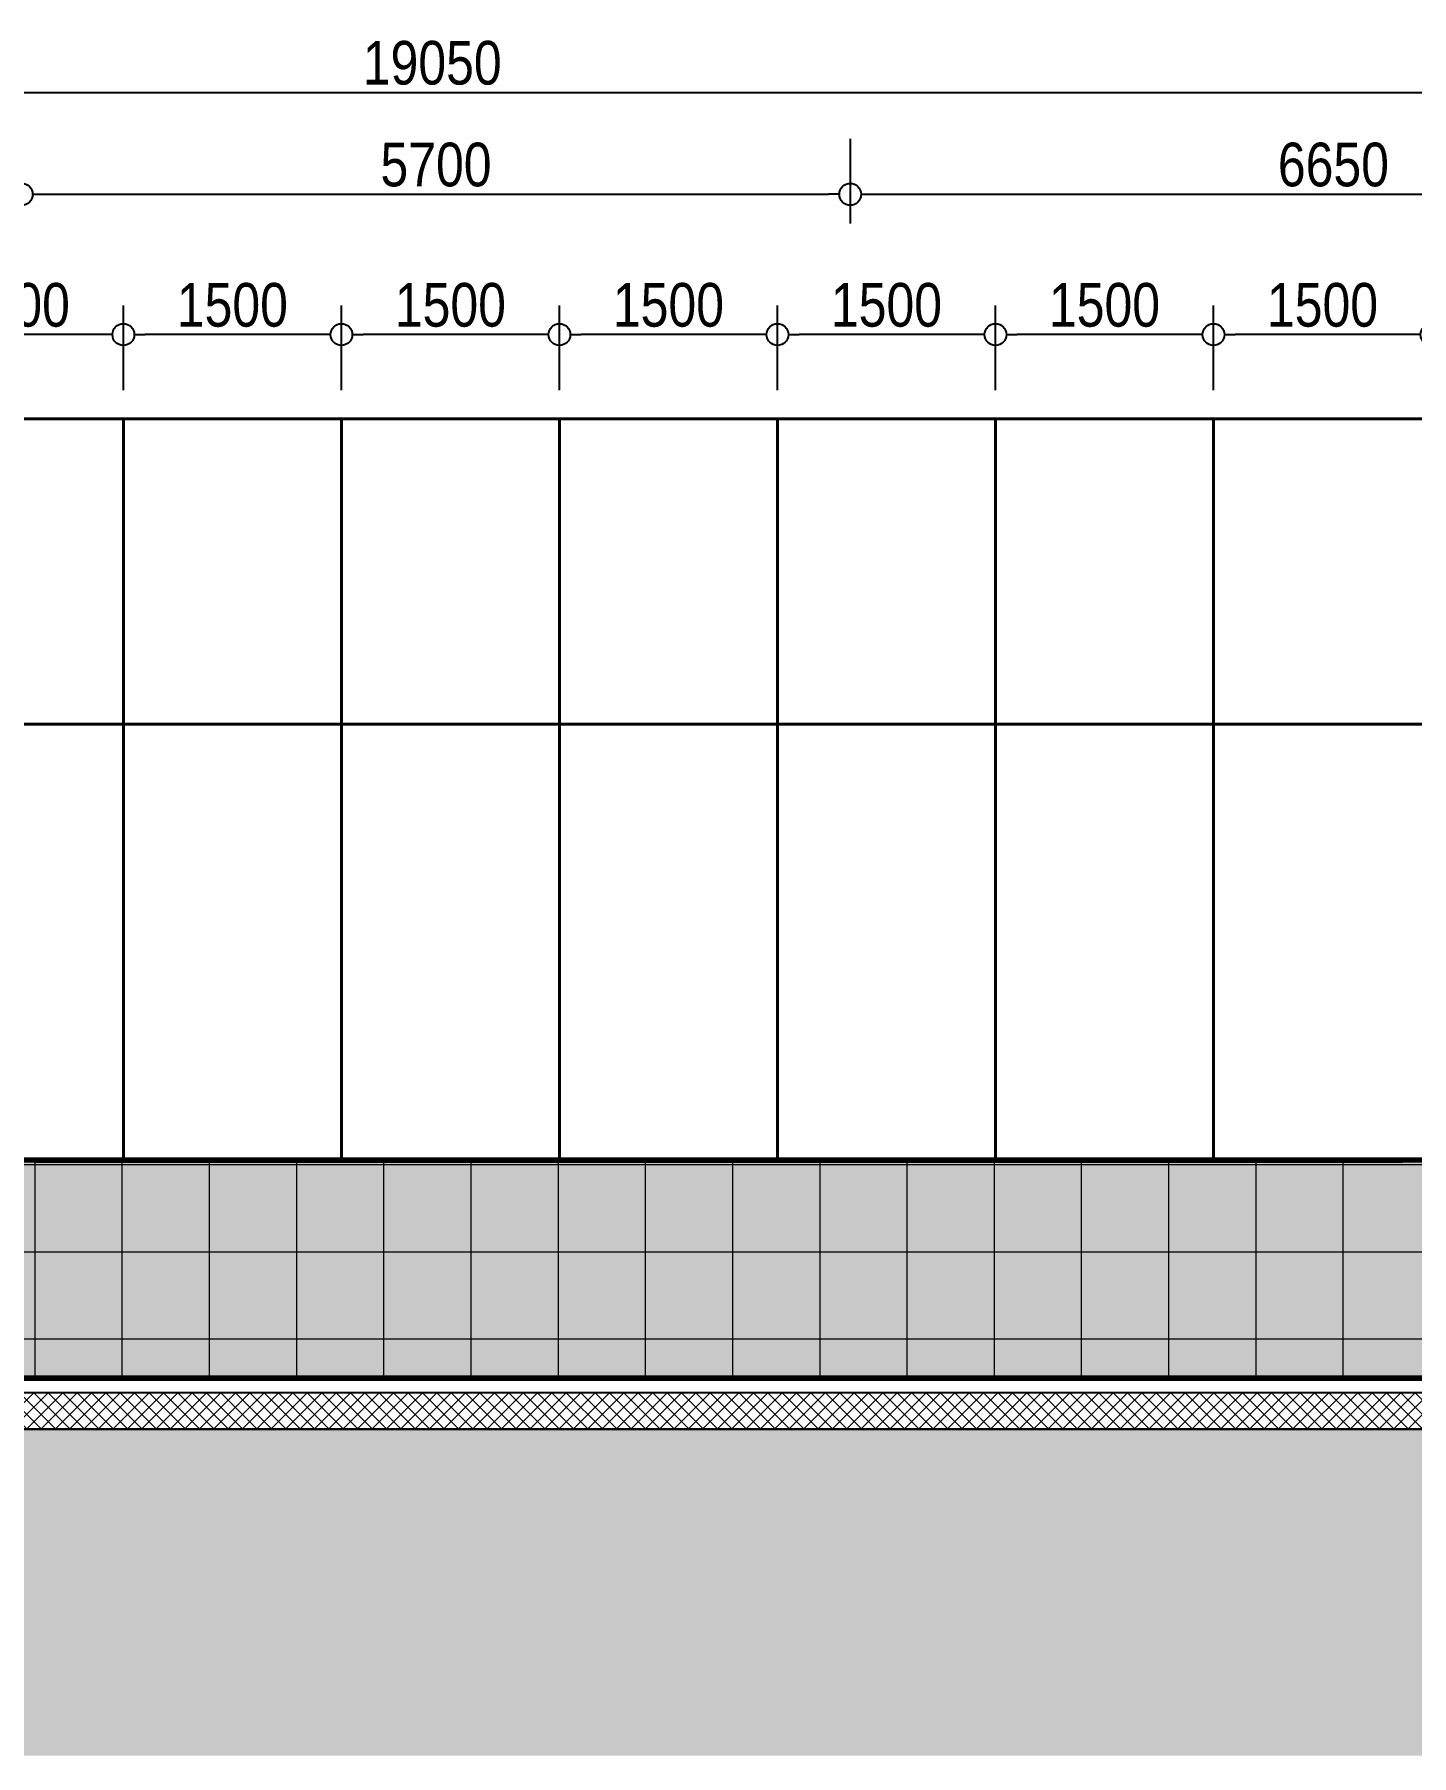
# Model space of a CAD drawing. Header units: millimetres. Extents: x -25371 to 2282244, y -90657 to 147824.
# Drawn here: x 2232278 to 2241753, y -5068 to 6771 of the extents above; entities that cross this region are included whole.
import ezdxf

# ---------------------------------------------------------------- set-up
doc = ezdxf.new("R2010")
doc.units = ezdxf.units.MM
doc.layers.add('000 - D I M', color=1, linetype='Continuous')
doc.layers.add('000 - EXISTING_BUILDING_MAIN_COLOR_251', color=251, linetype='Continuous')
for name, color, linetype, lineweight in [('A-DETL', 1, 'Continuous', 70), ('A-DETL-GENF', 2, 'Continuous', 35), ('A-DETL-THIN', 1, 'Continuous', 25), ('A-DOOR', 3, 'Continuous', 35), ('A-DOOR-E', 2, 'Continuous', 35), ('A-DOOR-FRAM', 3, 'Continuous', 35), ('A-FLOR-E', 2, 'Continuous', 35), ('A-FLOR-FNSH', 2, 'Continuous', 70), ('A-FLOR-OTLN', 2, 'Continuous', 35), ('A-FLOR-PATT', 1, 'Continuous', 70), ('A-GENM', 1, 'Continuous', 35), ('A-GLAZ-CURT', 2, 'Continuous', 35), ('A-WALL-PATT', 1, 'Continuous', 50), ('I-WALL-E', 2, 'Continuous', 50), ('WALL-E', 2, 'Continuous', 50)]:
    doc.layers.add(name, color=color, linetype=linetype, lineweight=lineweight)
doc.styles.add('Arial Narrow', font='ARIALN.TTF', dxfattribs={"height": 300})
doc.dimstyles.new('DPA-DIM-3_0_C-C', dxfattribs={"dimscale": 304.8, "dimtxt": 307.029292, "dimasz": 0.492126, "dimexe": 0.656168, "dimexo": 0.0625, "dimgap": 0.164042, "dimtad": 1, "dimdec": 0, "dimzin": 0, "dimdsep": 46, "dimtxsty": 'Arial Narrow', "dimblk1": 'DOTBLANK', "dimblk2": 'DOTBLANK', "dimsah": 1, "dimcen": 0.09, "dimdle": 0.656168, "dimadec": 8, "dimazin": 0, "dimtfac": 1, "dimtdec": 4, "dimtix": 1, "dimtmove": 0, "dimatfit": 3, "dimfxl": 1.312336, "dimfxlon": 1, "dimtvp": 1, "dimtolj": 1, "dimtzin": 0, "dimarcsym": 2})
doc.dimstyles.new('DPA-DIM-3_0_T-T_2', dxfattribs={"dimscale": 304.8, "dimtxt": 307.029292, "dimasz": 0.492126, "dimexe": 0.656168, "dimexo": 0.0625, "dimgap": 0.164042, "dimtad": 1, "dimdec": 0, "dimzin": 0, "dimdsep": 46, "dimtxsty": 'Arial Narrow', "dimblk1": 'DOTBLANK', "dimblk2": 'DOTBLANK', "dimsah": 1, "dimcen": 0.09, "dimdle": 0.656168, "dimadec": 8, "dimazin": 0, "dimtfac": 1, "dimtdec": 4, "dimtix": 1, "dimtmove": 0, "dimatfit": 3, "dimfxl": 1.312336, "dimfxlon": 1, "dimtvp": 1, "dimtolj": 1, "dimtzin": 0, "dimarcsym": 2})

# ---------------------------------------------------------------- blocks, each defined once
blk = doc.blocks.new('DPA_DR-DB-SW1 - D28_2000x2550 mm-5440789-VS01 - ELEVATION 1')
at = {"layer": 'A-DOOR'}
for p, q in [((19393, 103600), (20358, 103600)), ((20358, 103600), (19393, 103600)), ((21323, 103600), (20358, 103600)), ((20358, 103600), (21323, 103600))]:
    blk.add_line(p, q, dxfattribs=at)
at = {"layer": 'A-DOOR-E'}
for p, q in [((20358, 103600), (19408, 103600)), ((20358, 103600), (19408, 103600)), ((20358, 103600), (19408, 103600)), ((19408, 103600), (20358, 103600)), ((21308, 103600), (20358, 103600)), ((21308, 103600), (20358, 103600)), ((21308, 103600), (20358, 103600)), ((20358, 103600), (21308, 103600))]:
    blk.add_line(p, q, dxfattribs=at)
at = {"layer": 'A-DOOR-FRAM'}
for p, q in [((19358, 103600), (19408, 103600)), ((19393, 103600), (19358, 103600)), ((19408, 103600), (19393, 103600)), ((21358, 103600), (21308, 103600)), ((21308, 103600), (21323, 103600)), ((21323, 103600), (21358, 103600))]:
    blk.add_line(p, q, dxfattribs=at)
blk = doc.blocks.new('DPA_DR-DB-SW1 - D27_2000x2150 mm-5573033-VS01 - ELEVATION 1')
at = {"layer": 'A-DOOR'}
for p, q in [((19358, 103600), (19458, 103600)), ((19458, 103600), (19358, 103600)), ((20423, 103600), (19458, 103600)), ((19458, 103600), (20423, 103600))]:
    blk.add_line(p, q, dxfattribs=at)
at = {"layer": 'A-DOOR-E'}
for p, q in [((19358, 103600), (19458, 103600)), ((19358, 103600), (19458, 103600)), ((19358, 103600), (19458, 103600)), ((19458, 103600), (19358, 103600)), ((19458, 103600), (20408, 103600)), ((19458, 103600), (20408, 103600)), ((19458, 103600), (20408, 103600)), ((20408, 103600), (19458, 103600))]:
    blk.add_line(p, q, dxfattribs=at)
at = {"layer": 'A-DOOR-FRAM'}
for p, q in [((20408, 103600), (20423, 103600)), ((20458, 103600), (20408, 103600)), ((20423, 103600), (20458, 103600))]:
    blk.add_line(p, q, dxfattribs=at)
blk = doc.blocks.new('DPA_DR-DB-SW1 - D28_2000x2550 mm-V1-VS01 - ELEVATION 1')
at = {"layer": 'A-DOOR'}
for p, q in [((26473, 103600), (26358, 103600)), ((26358, 103600), (26473, 103600))]:
    blk.add_line(p, q, dxfattribs=at)
at = {"layer": 'A-DOOR-E'}
for p, q in [((26358, 103600), (26458, 103600)), ((26358, 103600), (26458, 103600)), ((26358, 103600), (26458, 103600)), ((26458, 103600), (26358, 103600))]:
    blk.add_line(p, q, dxfattribs=at)
at = {"layer": 'A-DOOR-FRAM'}
for p, q in [((26458, 103600), (26473, 103600)), ((26508, 103600), (26458, 103600)), ((26473, 103600), (26508, 103600))]:
    blk.add_line(p, q, dxfattribs=at)
blk = doc.blocks.new('DPA_DR-SG-SW - D4_1100x2150 mm-V2-VS01 - ELEVATION 1')
at = {"layer": 'A-DOOR'}
for p, q in [((27423, 103600), (26393, 103600)), ((26393, 103600), (27423, 103600))]:
    blk.add_line(p, q, dxfattribs=at)
at = {"layer": 'A-DOOR-E'}
for p, q in [((27408, 103600), (26408, 103600)), ((27408, 103600), (26408, 103600)), ((27408, 103600), (26408, 103600)), ((26408, 103600), (27408, 103600))]:
    blk.add_line(p, q, dxfattribs=at)
at = {"layer": 'A-DOOR-FRAM'}
for p, q in [((26358, 103600), (26408, 103600)), ((26393, 103600), (26358, 103600)), ((26408, 103600), (26393, 103600)), ((27458, 103600), (27408, 103600)), ((27408, 103600), (27423, 103600)), ((27423, 103600), (27458, 103600))]:
    blk.add_line(p, q, dxfattribs=at)
blk = doc.blocks.new('DPA_CP_Entrance Louver Grill Vertical Z - Louver Grill Vertical Z-5546414-VS01 - ELEVATION 1')
at = {"layer": 'A-GLAZ-CURT'}
for p, q in [((27458, 108700), (27508, 108700)), ((27508, 108700), (27458, 108700)), ((27506, 108700), (27458, 108700)), ((27458, 108700), (27508, 108700)), ((28958, 108700), (27458, 108700)), ((28958, 108700), (27458, 108700)), ((27508, 108700), (27506, 108700)), ((28908, 108700), (28958, 108700)), ((28958, 108700), (28908, 108700)), ((28908, 108700), (28958, 108700)), ((28910, 108700), (28908, 108700)), ((28958, 108700), (28910, 108700))]:
    blk.add_line(p, q, dxfattribs=at)
blk = doc.blocks.new('System Panel - DPA-AR_Facade_Solid Panel 150mm-5074316-VS01 - ELEVATION 1')
at = {"layer": 'A-GLAZ-CURT'}
for p, q in [((29358, 103600), (29358, 106600)), ((29358, 106600), (30858, 106600)), ((30858, 106600), (29358, 106600)), ((29358, 106600), (29358, 103600)), ((30858, 106600), (30858, 103600)), ((30858, 103600), (30858, 106600)), ((30858, 103600), (29358, 103600)), ((29358, 103600), (30858, 103600))]:
    blk.add_line(p, q, dxfattribs=at)
blk = doc.blocks.new('System Panel - DPA-AR_Facade_Solid Panel 150mm-V40-VS01 - ELEVATION 1')
at = {"layer": 'A-GLAZ-CURT'}
for p, q in [((19358, 103600), (20308, 103600)), ((20308, 103600), (19358, 103600))]:
    blk.add_line(p, q, dxfattribs=at)
blk = doc.blocks.new('System Panel - DPA-AR_Facade_Solid Panel 150mm-V41-VS01 - ELEVATION 1')
at = {"layer": 'A-GLAZ-CURT'}
for p, q in [((20308, 103600), (20458, 103600)), ((20458, 103600), (20308, 103600))]:
    blk.add_line(p, q, dxfattribs=at)
blk = doc.blocks.new('System Panel - DPA-AR_Facade_Solid Panel 150mm-5074317-VS01 - ELEVATION 1')
at = {"layer": 'A-GLAZ-CURT'}
for p, q in [((26358, 103600), (26508, 103600)), ((26508, 103600), (26358, 103600))]:
    blk.add_line(p, q, dxfattribs=at)
blk = doc.blocks.new('System Panel - DPA-AR_Facade_Solid Panel 150mm-5074686-VS01 - ELEVATION 1')
at = {"layer": 'A-GLAZ-CURT'}
for p, q in [((6808, 108700), (5308, 108700)), ((5308, 108700), (6808, 108700))]:
    blk.add_line(p, q, dxfattribs=at)
blk = doc.blocks.new('System Panel - DPA-AR_Facade_Solid Panel 150mm-5545885-VS01 - ELEVATION 1')
at = {"layer": 'A-GLAZ-CURT'}
for p, q in [((27458, 108700), (26308, 108700)), ((26308, 108700), (27458, 108700))]:
    blk.add_line(p, q, dxfattribs=at)
blk = doc.blocks.new('System Panel - DPA-AR_Facade_Solid Panel 150mm-V51-VS01 - ELEVATION 1')
at = {"layer": 'A-GLAZ-CURT'}
for p, q in [((29358, 106600), (29358, 108700)), ((29358, 108700), (30858, 108700)), ((30858, 108700), (29358, 108700)), ((29358, 108700), (29358, 106600)), ((30858, 108700), (30858, 106600)), ((30858, 106600), (30858, 108700)), ((30858, 106600), (29358, 106600)), ((29358, 106600), (30858, 106600))]:
    blk.add_line(p, q, dxfattribs=at)
blk = doc.blocks.new('DPA_GM-Manhole Cover Type 2 - 900x900-V69-VS01 - ELEVATION 1')
at = {"layer": 'A-DETL'}
for p, q in [((18990, 102100), (18080, 102100)), ((18095, 102100), (18085, 102100)), ((18095, 102102), (18525, 102102)), ((18095, 102102), (18525, 102102)), ((18095, 102102), (18525, 102102)), ((18095, 102100), (18095, 102102)), ((18095, 102100), (18095, 102102)), ((18095, 102100), (18095, 102102)), ((18095, 102102), (18525, 102102)), ((18095, 102102), (18525, 102102)), ((18095, 102102), (18525, 102102)), ((18095, 102102), (18095, 102100)), ((18095, 102102), (18095, 102100)), ((18095, 102102), (18095, 102100)), ((18095, 102102), (18175, 102102)), ((18095, 102102), (18525, 102102)), ((18095, 102102), (18525, 102102)), ((18095, 102100), (18095, 102102)), ((18095, 102100), (18095, 102102)), ((18095, 102100), (18095, 102102)), ((18095, 102100), (18975, 102100)), ((18175, 102100), (18095, 102100)), ((18175, 102102), (18445, 102102)), ((18445, 102100), (18175, 102100)), ((18445, 102102), (18525, 102102)), ((18525, 102100), (18445, 102100)), ((18525, 102102), (18525, 102100)), ((18525, 102102), (18525, 102100)), ((18525, 102102), (18525, 102100)), ((18525, 102102), (18525, 102100)), ((18525, 102102), (18525, 102100)), ((18525, 102102), (18525, 102100)), ((18525, 102100), (18525, 102102)), ((18525, 102100), (18525, 102102)), ((18525, 102100), (18525, 102102)), ((18545, 102100), (18525, 102100)), ((18545, 102102), (18975, 102102)), ((18545, 102102), (18975, 102102)), ((18545, 102102), (18975, 102102)), ((18545, 102102), (18545, 102100)), ((18545, 102102), (18545, 102100)), ((18545, 102102), (18545, 102100)), ((18545, 102102), (18975, 102102)), ((18545, 102102), (18975, 102102)), ((18545, 102102), (18975, 102102)), ((18545, 102100), (18545, 102102)), ((18545, 102100), (18545, 102102)), ((18545, 102100), (18545, 102102)), ((18545, 102102), (18975, 102102)), ((18545, 102102), (18630, 102102)), ((18545, 102102), (18975, 102102)), ((18545, 102102), (18545, 102100)), ((18545, 102100), (18545, 102102)), ((18545, 102100), (18545, 102102)), ((18630, 102100), (18545, 102100)), ((18630, 102102), (18890, 102102)), ((18890, 102100), (18630, 102100)), ((18890, 102102), (18975, 102102)), ((18975, 102100), (18890, 102100)), ((18975, 102102), (18975, 102100)), ((18975, 102102), (18975, 102100)), ((18975, 102102), (18975, 102100)), ((18975, 102102), (18975, 102100)), ((18975, 102102), (18975, 102100)), ((18975, 102102), (18975, 102100)), ((18975, 102100), (18975, 102102)), ((18975, 102100), (18975, 102102)), ((18975, 102100), (18975, 102102)), ((18985, 102100), (18975, 102100))]:
    blk.add_line(p, q, dxfattribs=at)
at = {"layer": 'A-GENM'}
for p, q in [((18080, 102100), (18095, 102100)), ((18085, 102100), (18985, 102100)), ((18525, 102102), (18095, 102102)), ((18525, 102102), (18095, 102102)), ((18525, 102102), (18095, 102102)), ((18095, 102100), (18095, 102102)), ((18095, 102100), (18095, 102102)), ((18095, 102100), (18095, 102102)), ((18525, 102102), (18095, 102102)), ((18525, 102102), (18095, 102102)), ((18525, 102102), (18095, 102102)), ((18095, 102102), (18095, 102100)), ((18095, 102102), (18095, 102100)), ((18095, 102102), (18095, 102100)), ((18525, 102102), (18095, 102102)), ((18175, 102102), (18095, 102102)), ((18525, 102102), (18095, 102102)), ((18095, 102102), (18095, 102100)), ((18095, 102102), (18095, 102100)), ((18095, 102102), (18095, 102100)), ((18525, 102100), (18095, 102100)), ((18095, 102100), (18525, 102100)), ((18445, 102102), (18175, 102102)), ((18175, 102100), (18175, 102102)), ((18525, 102102), (18445, 102102)), ((18445, 102100), (18445, 102102)), ((18525, 102100), (18525, 102102)), ((18525, 102100), (18525, 102102)), ((18525, 102100), (18525, 102102)), ((18525, 102100), (18525, 102102)), ((18525, 102100), (18525, 102102)), ((18525, 102100), (18525, 102102)), ((18525, 102100), (18525, 102102)), ((18525, 102102), (18525, 102100)), ((18525, 102102), (18525, 102100)), ((18525, 102100), (18545, 102100)), ((18545, 102100), (18525, 102100)), ((18975, 102102), (18545, 102102)), ((18975, 102102), (18545, 102102)), ((18975, 102102), (18545, 102102)), ((18545, 102102), (18545, 102100)), ((18545, 102102), (18545, 102100)), ((18545, 102102), (18545, 102100)), ((18975, 102102), (18545, 102102)), ((18975, 102102), (18545, 102102)), ((18975, 102102), (18545, 102102)), ((18545, 102100), (18545, 102102)), ((18545, 102100), (18545, 102102)), ((18545, 102100), (18545, 102102)), ((18625, 102102), (18545, 102102)), ((18975, 102102), (18545, 102102)), ((18975, 102102), (18545, 102102)), ((18545, 102102), (18545, 102100)), ((18545, 102102), (18545, 102100)), ((18545, 102102), (18545, 102100)), ((18975, 102100), (18545, 102100)), ((18545, 102100), (18975, 102100)), ((18895, 102102), (18625, 102102)), ((18630, 102102), (18630, 102100)), ((18890, 102102), (18890, 102100)), ((18975, 102102), (18895, 102102)), ((18975, 102100), (18975, 102102)), ((18975, 102100), (18975, 102102)), ((18975, 102100), (18975, 102102)), ((18975, 102100), (18975, 102102)), ((18975, 102100), (18975, 102102)), ((18975, 102100), (18975, 102102)), ((18975, 102102), (18975, 102100)), ((18975, 102102), (18975, 102100)), ((18975, 102102), (18975, 102100)), ((18975, 102100), (18990, 102100))]:
    blk.add_line(p, q, dxfattribs=at)
blk = doc.blocks.new('Generic Models 2 - Generic Models 45-5662310-VS01 - ELEVATION 1')
at = {"layer": '000 - EXISTING_BUILDING_MAIN_COLOR_251'}
for p in [(30158, 102000), (32008, 102000)]:
    blk.add_line(p, (7803, 102000), dxfattribs=at)
blk = doc.blocks.new('_DotBlank')
at = {"color": 0, "linetype": 'ByBlock', "lineweight": -2}
blk.add_line((-0.5, 0), (-1, 0), dxfattribs=at)
blk.add_circle((0, 0), 0.5, dxfattribs=at)
blk = doc.blocks.new('*D989')
at = {"layer": '000 - D I M', "color": 0, "lineweight": -2, "transparency": 16777216}
for p, q in [((2232191, 6052), (2232191, 5471)), ((2237891, 6052), (2237891, 5471)), ((2232341, 5671), (2237741, 5671))]:
    blk.add_line(p, q, dxfattribs=at)
at = {"layer": 'Defpoints', "color": 0, "transparency": 16777216}
for p in [(2232191, 6071), (2237891, 6071), (2237891, 5671)]:
    blk.add_point(p, dxfattribs=at)
at = {"layer": '000 - D I M', "color": 0, "lineweight": -2, "transparency": 16777216, "xscale": 150, "yscale": 150, "zscale": 150, "rotation": 180}
blk.add_blockref('_DotBlank', (2232191, 5671), dxfattribs=at)
at = {"layer": '000 - D I M', "color": 0, "lineweight": -2, "transparency": 16777216, "xscale": 150, "yscale": 150, "zscale": 150}
blk.add_blockref('_DotBlank', (2237891, 5671), dxfattribs=at)
at = {"layer": '000 - D I M', "color": 0, "transparency": 16777216, "insert": (2235041, 5874), "char_height": 300, "width": 912.32, "attachment_point": 5, "style": 'Arial Narrow'}
blk.add_mtext('\\A1;5700', dxfattribs=at)
blk = doc.blocks.new('*D990')
at = {"layer": '000 - D I M', "color": 0, "lineweight": -2, "transparency": 16777216}
for p, q in [((2237891, 6052), (2237891, 5471)), ((2244540, 6052), (2244540, 5471)), ((2238041, 5671), (2244390, 5671))]:
    blk.add_line(p, q, dxfattribs=at)
at = {"layer": 'Defpoints', "color": 0, "transparency": 16777216}
for p in [(2237891, 6071), (2244540, 6071), (2244540, 5671)]:
    blk.add_point(p, dxfattribs=at)
at = {"layer": '000 - D I M', "color": 0, "lineweight": -2, "transparency": 16777216, "xscale": 150, "yscale": 150, "zscale": 150, "rotation": 180}
blk.add_blockref('_DotBlank', (2237891, 5671), dxfattribs=at)
at = {"layer": '000 - D I M', "color": 0, "lineweight": -2, "transparency": 16777216, "xscale": 150, "yscale": 150, "zscale": 150}
blk.add_blockref('_DotBlank', (2244540, 5671), dxfattribs=at)
at = {"layer": '000 - D I M', "color": 0, "transparency": 16777216, "insert": (2241215, 5874), "char_height": 300, "width": 912.32, "attachment_point": 5, "style": 'Arial Narrow'}
blk.add_mtext('\\A1;6650', dxfattribs=at)
blk = doc.blocks.new('*D993')
at = {"layer": '000 - D I M', "color": 0, "lineweight": -2, "transparency": 16777216}
for p, q in [((2225491, 6752), (2225491, 6171)), ((2244540, 6752), (2244540, 6171)), ((2225641, 6371), (2244390, 6371))]:
    blk.add_line(p, q, dxfattribs=at)
at = {"layer": 'Defpoints', "color": 0, "transparency": 16777216}
for p in [(2225491, 6771), (2244540, 6771), (2244540, 6371)]:
    blk.add_point(p, dxfattribs=at)
at = {"layer": '000 - D I M', "color": 0, "lineweight": -2, "transparency": 16777216, "xscale": 150, "yscale": 150, "zscale": 150, "rotation": 180}
blk.add_blockref('_DotBlank', (2225491, 6371), dxfattribs=at)
at = {"layer": '000 - D I M', "color": 0, "lineweight": -2, "transparency": 16777216, "xscale": 150, "yscale": 150, "zscale": 150}
blk.add_blockref('_DotBlank', (2244540, 6371), dxfattribs=at)
at = {"layer": '000 - D I M', "color": 0, "transparency": 16777216, "insert": (2235015, 6574), "char_height": 300, "width": 1140.39, "attachment_point": 5, "style": 'Arial Narrow'}
blk.add_mtext('\\A1;19050', dxfattribs=at)
blk = doc.blocks.new('*D999')
at = {"layer": '000 - D I M', "color": 0, "lineweight": -2, "transparency": 16777216}
for p, q in [((2240390, 4325), (2240390, 4906)), ((2241890, 4325), (2241890, 4906)), ((2241740, 4706), (2240540, 4706))]:
    blk.add_line(p, q, dxfattribs=at)
at = {"layer": 'Defpoints', "color": 0, "transparency": 16777216}
for p in [(2240390, 4706), (2240390, 4306), (2241890, 4306)]:
    blk.add_point(p, dxfattribs=at)
at = {"layer": '000 - D I M', "color": 0, "lineweight": -2, "transparency": 16777216, "xscale": 150, "yscale": 150, "zscale": 150, "rotation": 180}
blk.add_blockref('_DotBlank', (2240390, 4706), dxfattribs=at)
at = {"layer": '000 - D I M', "color": 0, "lineweight": -2, "transparency": 16777216, "xscale": 150, "yscale": 150, "zscale": 150}
blk.add_blockref('_DotBlank', (2241890, 4706), dxfattribs=at)
at = {"layer": '000 - D I M', "color": 0, "transparency": 16777216, "insert": (2241140, 4909), "char_height": 300, "width": 912.32, "attachment_point": 5, "style": 'Arial Narrow'}
blk.add_mtext('\\A1;1500', dxfattribs=at)
blk = doc.blocks.new('*D1000')
at = {"layer": '000 - D I M', "color": 0, "lineweight": -2, "transparency": 16777216}
for p, q in [((2238890, 4325), (2238890, 4906)), ((2240390, 4325), (2240390, 4906)), ((2240240, 4706), (2239040, 4706))]:
    blk.add_line(p, q, dxfattribs=at)
at = {"layer": 'Defpoints', "color": 0, "transparency": 16777216}
for p in [(2238890, 4706), (2238890, 4306), (2240390, 4306)]:
    blk.add_point(p, dxfattribs=at)
at = {"layer": '000 - D I M', "color": 0, "lineweight": -2, "transparency": 16777216, "xscale": 150, "yscale": 150, "zscale": 150, "rotation": 180}
blk.add_blockref('_DotBlank', (2238890, 4706), dxfattribs=at)
at = {"layer": '000 - D I M', "color": 0, "lineweight": -2, "transparency": 16777216, "xscale": 150, "yscale": 150, "zscale": 150}
blk.add_blockref('_DotBlank', (2240390, 4706), dxfattribs=at)
at = {"layer": '000 - D I M', "color": 0, "transparency": 16777216, "insert": (2239640, 4909), "char_height": 300, "width": 912.32, "attachment_point": 5, "style": 'Arial Narrow'}
blk.add_mtext('\\A1;1500', dxfattribs=at)
blk = doc.blocks.new('*D1001')
at = {"layer": '000 - D I M', "color": 0, "lineweight": -2, "transparency": 16777216}
for p, q in [((2237390, 4325), (2237390, 4906)), ((2238890, 4325), (2238890, 4906)), ((2238740, 4706), (2237540, 4706))]:
    blk.add_line(p, q, dxfattribs=at)
at = {"layer": 'Defpoints', "color": 0, "transparency": 16777216}
for p in [(2237390, 4706), (2237390, 4306), (2238890, 4306)]:
    blk.add_point(p, dxfattribs=at)
at = {"layer": '000 - D I M', "color": 0, "lineweight": -2, "transparency": 16777216, "xscale": 150, "yscale": 150, "zscale": 150, "rotation": 180}
blk.add_blockref('_DotBlank', (2237390, 4706), dxfattribs=at)
at = {"layer": '000 - D I M', "color": 0, "lineweight": -2, "transparency": 16777216, "xscale": 150, "yscale": 150, "zscale": 150}
blk.add_blockref('_DotBlank', (2238890, 4706), dxfattribs=at)
at = {"layer": '000 - D I M', "color": 0, "transparency": 16777216, "insert": (2238140, 4909), "char_height": 300, "width": 912.32, "attachment_point": 5, "style": 'Arial Narrow'}
blk.add_mtext('\\A1;1500', dxfattribs=at)
blk = doc.blocks.new('*D1002')
at = {"layer": '000 - D I M', "color": 0, "lineweight": -2, "transparency": 16777216}
for p, q in [((2235890, 4325), (2235890, 4906)), ((2237390, 4325), (2237390, 4906)), ((2237240, 4706), (2236040, 4706))]:
    blk.add_line(p, q, dxfattribs=at)
at = {"layer": 'Defpoints', "color": 0, "transparency": 16777216}
for p in [(2235890, 4706), (2235890, 4306), (2237390, 4306)]:
    blk.add_point(p, dxfattribs=at)
at = {"layer": '000 - D I M', "color": 0, "lineweight": -2, "transparency": 16777216, "xscale": 150, "yscale": 150, "zscale": 150, "rotation": 180}
blk.add_blockref('_DotBlank', (2235890, 4706), dxfattribs=at)
at = {"layer": '000 - D I M', "color": 0, "lineweight": -2, "transparency": 16777216, "xscale": 150, "yscale": 150, "zscale": 150}
blk.add_blockref('_DotBlank', (2237390, 4706), dxfattribs=at)
at = {"layer": '000 - D I M', "color": 0, "transparency": 16777216, "insert": (2236640, 4909), "char_height": 300, "width": 912.32, "attachment_point": 5, "style": 'Arial Narrow'}
blk.add_mtext('\\A1;1500', dxfattribs=at)
blk = doc.blocks.new('*D1003')
at = {"layer": '000 - D I M', "color": 0, "lineweight": -2, "transparency": 16777216}
for p, q in [((2234390, 4325), (2234390, 4906)), ((2235890, 4325), (2235890, 4906)), ((2235740, 4706), (2234540, 4706))]:
    blk.add_line(p, q, dxfattribs=at)
at = {"layer": 'Defpoints', "color": 0, "transparency": 16777216}
for p in [(2234390, 4706), (2234390, 4306), (2235890, 4306)]:
    blk.add_point(p, dxfattribs=at)
at = {"layer": '000 - D I M', "color": 0, "lineweight": -2, "transparency": 16777216, "xscale": 150, "yscale": 150, "zscale": 150, "rotation": 180}
blk.add_blockref('_DotBlank', (2234390, 4706), dxfattribs=at)
at = {"layer": '000 - D I M', "color": 0, "lineweight": -2, "transparency": 16777216, "xscale": 150, "yscale": 150, "zscale": 150}
blk.add_blockref('_DotBlank', (2235890, 4706), dxfattribs=at)
at = {"layer": '000 - D I M', "color": 0, "transparency": 16777216, "insert": (2235140, 4909), "char_height": 300, "width": 912.32, "attachment_point": 5, "style": 'Arial Narrow'}
blk.add_mtext('\\A1;1500', dxfattribs=at)
blk = doc.blocks.new('*D1004')
at = {"layer": '000 - D I M', "color": 0, "lineweight": -2, "transparency": 16777216}
for p, q in [((2232890, 4325), (2232890, 4906)), ((2234390, 4325), (2234390, 4906)), ((2234240, 4706), (2233040, 4706))]:
    blk.add_line(p, q, dxfattribs=at)
at = {"layer": 'Defpoints', "color": 0, "transparency": 16777216}
for p in [(2232890, 4706), (2232890, 4306), (2234390, 4306)]:
    blk.add_point(p, dxfattribs=at)
at = {"layer": '000 - D I M', "color": 0, "lineweight": -2, "transparency": 16777216, "xscale": 150, "yscale": 150, "zscale": 150, "rotation": 180}
blk.add_blockref('_DotBlank', (2232890, 4706), dxfattribs=at)
at = {"layer": '000 - D I M', "color": 0, "lineweight": -2, "transparency": 16777216, "xscale": 150, "yscale": 150, "zscale": 150}
blk.add_blockref('_DotBlank', (2234390, 4706), dxfattribs=at)
at = {"layer": '000 - D I M', "color": 0, "transparency": 16777216, "insert": (2233640, 4909), "char_height": 300, "width": 912.32, "attachment_point": 5, "style": 'Arial Narrow'}
blk.add_mtext('\\A1;1500', dxfattribs=at)
blk = doc.blocks.new('*D1005')
at = {"layer": '000 - D I M', "color": 0, "lineweight": -2, "transparency": 16777216}
for p, q in [((2231390, 4325), (2231390, 4906)), ((2232890, 4325), (2232890, 4906)), ((2232740, 4706), (2231540, 4706))]:
    blk.add_line(p, q, dxfattribs=at)
at = {"layer": 'Defpoints', "color": 0, "transparency": 16777216}
for p in [(2231390, 4706), (2231390, 4306), (2232890, 4306)]:
    blk.add_point(p, dxfattribs=at)
at = {"layer": '000 - D I M', "color": 0, "lineweight": -2, "transparency": 16777216, "xscale": 150, "yscale": 150, "zscale": 150, "rotation": 180}
blk.add_blockref('_DotBlank', (2231390, 4706), dxfattribs=at)
at = {"layer": '000 - D I M', "color": 0, "lineweight": -2, "transparency": 16777216, "xscale": 150, "yscale": 150, "zscale": 150}
blk.add_blockref('_DotBlank', (2232890, 4706), dxfattribs=at)
at = {"layer": '000 - D I M', "color": 0, "transparency": 16777216, "insert": (2232140, 4909), "char_height": 300, "width": 912.32, "attachment_point": 5, "style": 'Arial Narrow'}
blk.add_mtext('\\A1;1500', dxfattribs=at)

msp = doc.modelspace()

# ---------------------------------------------------------------- hatches: boundary and pattern name
at = {"layer": 'A-DETL-GENF', "lineweight": 9}
h = msp.add_hatch(dxfattribs=at)
h.set_pattern_fill('FP_31', color=253, style=0, pattern_type=2)
h.set_pattern_definition([(45, (2233847.65, -104572.74), (0, 449.0128), [317.5, -317.5]), (45, (2233763.46, -104488.56), (0, 449.0128), [317.5, -317.5]), (45, (2233679.27, -104404.37), (0, 449.0128), [317.5, -317.5]), (135, (2233679.27, -104348.23), (-449.0128, 3e-14), [317.5, -317.5]), (135, (2233763.46, -104264.05), (-449.0128, 3e-14), [317.5, -317.5]), (135, (2233847.65, -104179.86), (-449.0128, 3e-14), [317.5, -317.5])])
h.paths.add_polyline_path([(2205833.686, -5067.88), (2256521.258, -5067.88), (2256521.258, -3572.744), (2254891.129, -3572.744), (2254891.129, -4112.744), (2254148.263, -4112.744), (2254148.263, -3572.744), (2252197.408, -3572.744), (2252197.408, -2822.744), (2212726.236, -2822.744), (2212726.236, -3572.744), (2205833.686, -3572.744), (2205833.686, -4245.432)])
at = {"layer": 'A-FLOR-PATT', "lineweight": 9}
h = msp.add_hatch(dxfattribs=at)
h.set_pattern_fill('FP_23', color=256, angle=-225, style=0, pattern_type=2)
h.set_pattern_definition([(225, (2234056.6, -2572.744), (49.49747, -49.49747), []), (315, (2234056.6, -2572.744), (49.49747, 49.49747), [])])
h.paths.add_polyline_path([(2228405.495, -2822.744), (2252197.408, -2822.744), (2252197.408, -2572.744), (2212740.402, -2572.744), (2212740.402, -2822.744), (2228207.497, -2822.744)])
at = {"layer": 'A-WALL-PATT', "lineweight": 9}
h = msp.add_hatch(dxfattribs=at)
h.set_pattern_fill('FP_3', color=256, style=0, pattern_type=2)
h.set_pattern_definition([(0, (2233847.65, -104572.74), (812.8, 203.2), [33.528, -576.072, 33.528, -576.072, -3251.2]), (0, (2233847.65, -104572.74), (812.8, 203.2), [-1219.2, 33.528, -1185.672, 33.528, -576.072, -1422.4]), (0, (2233847.65, -104572.74), (812.8, 203.2), [-3048, 33.528, -372.872, 33.528, -982.472]), (120, (2234152.45, -104471.14), (-582.37636, 602.30545), [33.528, -576.072, 33.528, -576.072, -3251.2]), (120, (2234152.45, -104471.14), (-582.37636, 602.30545), [-1219.2, 33.528, -1185.672, 33.528, -576.072, -1422.4]), (120, (2234152.45, -104471.14), (-582.37636, 602.30545), [-3048, 33.528, -372.872, 33.528, -982.472]), (240, (2234254.05, -104064.74), (-230.42364, -805.50545), [33.528, -576.072, 33.528, -576.072, -3251.2]), (240, (2234254.05, -104064.74), (-230.42364, -805.50545), [-1219.2, 33.528, -1185.672, 33.528, -576.072, -1422.4]), (240, (2234254.05, -104064.74), (-230.42364, -805.50545), [-3048, 33.528, -372.872, 33.528, -982.472])])
h.paths.add_polyline_path([(2221009.454, -2472.744), (2232127.734, -2472.744), (2232127.734, -2470.744), (2232557.734, -2470.744), (2232557.734, -2472.744), (2232577.734, -2472.744), (2232577.734, -2470.744), (2233007.734, -2470.744), (2233007.734, -2472.744), (2243747.272, -2472.744), (2243747.272, -2470.744), (2244177.272, -2470.744), (2244177.272, -2472.744), (2244197.272, -2472.744), (2244197.272, -2470.744), (2244627.272, -2470.744), (2244627.272, -2472.744), (2244690.167, -2472.744), (2244690.167, -972.744), (2221009.454, -972.744), (2221009.454, -2471.957)])
h = msp.add_hatch(dxfattribs=at)
h.set_pattern_fill('FP_4', color=256, style=0, pattern_type=2)
h.set_pattern_definition([(0, (2245482.4, -4602.74), (0, 600), []), (90, (2245482.4, -4602.74), (-600, 4e-14), [])])
h.paths.add_polyline_path([(2221009.454, -2472.744), (2232127.734, -2472.744), (2232127.734, -2470.744), (2232557.734, -2470.744), (2232557.734, -2472.744), (2232577.734, -2472.744), (2232577.734, -2470.744), (2233007.734, -2470.744), (2233007.734, -2472.744), (2243747.272, -2472.744), (2243747.272, -2470.744), (2244177.272, -2470.744), (2244177.272, -2472.744), (2244197.272, -2472.744), (2244197.272, -2470.744), (2244627.272, -2470.744), (2244627.272, -2472.744), (2244690.167, -2472.744), (2244690.167, -972.744), (2221009.454, -972.744), (2221009.454, -2471.957)])

# ---------------------------------------------------------------- linework, layer by layer
at = {"layer": 'A-DETL'}
for p, q in [((2244690.167, -972.744), (2221009.454, -972.744)), ((2232290.628, -972.744), (2241690.35, -972.744)), ((2234490.628, -972.744), (2233390.52, -972.744)), ((2235390.52, -972.744), (2233390.52, -972.744)), ((2234490.628, -972.744), (2233390.52, -972.744)), ((2233390.52, -972.744), (2234490.628, -972.744)), ((2233390.52, -972.744), (2235390.52, -972.744)), ((2240540.628, -972.744), (2240390.35, -972.744)), ((2241490.35, -972.744), (2240390.35, -972.744)), ((2240540.628, -972.744), (2240390.35, -972.744)), ((2240390.35, -972.744), (2240540.628, -972.744)), ((2240390.35, -972.744), (2241490.35, -972.744)), ((2221835.295, -2472.744), (2246040.167, -2472.744)), ((2246040.167, -2472.744), (2221835.295, -2472.744))]:
    msp.add_line(p, q, dxfattribs=at)
at = {"layer": 'A-DETL-THIN'}
msp.add_line((2252197.408, -2822.744), (2212726.236, -2822.744), dxfattribs=at)
at = {"layer": 'A-FLOR-E'}
for p, q in [((2237740.628, -972.744), (2232990.628, -972.744)), ((2234490.628, -972.744), (2233390.52, -972.744)), ((2235390.52, -972.744), (2233390.52, -972.744)), ((2241690.35, -972.744), (2238040.629, -972.744)), ((2240540.628, -972.744), (2240390.35, -972.744)), ((2241490.35, -972.744), (2240390.35, -972.744)), ((2232577.734, -2472.744), (2232557.734, -2472.744)), ((2243747.272, -2472.744), (2233007.734, -2472.744))]:
    msp.add_line(p, q, dxfattribs=at)
at = {"layer": 'A-FLOR-FNSH', "color": 7, "lineweight": 25}
for p, q in [((2252197.408, -2572.744), (2212740.402, -2572.744)), ((2212740.402, -2822.744), (2252197.408, -2822.744))]:
    msp.add_line(p, q, dxfattribs=at)
at = {"layer": 'A-FLOR-OTLN'}
msp.add_line((2221835.295, -2472.744), (2246040.167, -2472.744), dxfattribs=at)
at = {"layer": 'I-WALL-E'}
for p, q in [((2221077.813, -972.744), (2244690.167, -972.744)), ((2233390.52, -972.744), (2234490.628, -972.744)), ((2240390.35, -972.744), (2240540.628, -972.744))]:
    msp.add_line(p, q, dxfattribs=at)
at = {"layer": 'WALL-E'}
for p, q in [((2233390.52, -972.744), (2234490.628, -972.744)), ((2233390.52, -972.744), (2235390.52, -972.744)), ((2240390.35, -972.744), (2240540.628, -972.744)), ((2240390.35, -972.744), (2241490.35, -972.744))]:
    msp.add_line(p, q, dxfattribs=at)

# ---------------------------------------------------------------- block references
at = {"layer": 'A-DETL'}
msp.add_blockref('Generic Models 2 - Generic Models 45-5662310-VS01 - ELEVATION 1', (2214032.412, -104572.744), dxfattribs=at)
at = {"layer": 'A-DOOR-E'}
for name in ['DPA_DR-DB-SW1 - D28_2000x2550 mm-5440789-VS01 - ELEVATION 1', 'DPA_DR-DB-SW1 - D27_2000x2150 mm-5573033-VS01 - ELEVATION 1', 'DPA_DR-DB-SW1 - D28_2000x2550 mm-V1-VS01 - ELEVATION 1', 'DPA_DR-SG-SW - D4_1100x2150 mm-V2-VS01 - ELEVATION 1']:
    msp.add_blockref(name, (2214032.412, -104572.744), dxfattribs=at)
at = {"layer": 'A-GENM'}
msp.add_blockref('DPA_GM-Manhole Cover Type 2 - 900x900-V69-VS01 - ELEVATION 1', (2214032.412, -104572.744), dxfattribs=at)
at = {"layer": 'A-GLAZ-CURT'}
for name, p in [('System Panel - DPA-AR_Facade_Solid Panel 150mm-5074686-VS01 - ELEVATION 1', (2226032.412, -104572.744)), ('System Panel - DPA-AR_Facade_Solid Panel 150mm-V51-VS01 - ELEVATION 1', (2202032.412, -104572.744)), ('System Panel - DPA-AR_Facade_Solid Panel 150mm-5074686-VS01 - ELEVATION 1', (2227532.412, -104572.744)), ('System Panel - DPA-AR_Facade_Solid Panel 150mm-V51-VS01 - ELEVATION 1', (2203532.412, -104572.744)), ('System Panel - DPA-AR_Facade_Solid Panel 150mm-5074686-VS01 - ELEVATION 1', (2229032.412, -104572.744)), ('System Panel - DPA-AR_Facade_Solid Panel 150mm-V51-VS01 - ELEVATION 1', (2205032.412, -104572.744)), ('System Panel - DPA-AR_Facade_Solid Panel 150mm-5074686-VS01 - ELEVATION 1', (2230532.412, -104572.744)), ('System Panel - DPA-AR_Facade_Solid Panel 150mm-V51-VS01 - ELEVATION 1', (2206532.412, -104572.744)), ('System Panel - DPA-AR_Facade_Solid Panel 150mm-5074686-VS01 - ELEVATION 1', (2232032.412, -104572.744)), ('System Panel - DPA-AR_Facade_Solid Panel 150mm-V51-VS01 - ELEVATION 1', (2208032.412, -104572.744)), ('System Panel - DPA-AR_Facade_Solid Panel 150mm-5074686-VS01 - ELEVATION 1', (2233532.412, -104572.744)), ('System Panel - DPA-AR_Facade_Solid Panel 150mm-V51-VS01 - ELEVATION 1', (2209532.412, -104572.744)), ('System Panel - DPA-AR_Facade_Solid Panel 150mm-5545885-VS01 - ELEVATION 1', (2214032.412, -104572.744)), ('System Panel - DPA-AR_Facade_Solid Panel 150mm-V51-VS01 - ELEVATION 1', (2211032.412, -104572.744)), ('DPA_CP_Entrance Louver Grill Vertical Z - Louver Grill Vertical Z-5546414-VS01 - ELEVATION 1', (2214032.412, -104572.744)), ('System Panel - DPA-AR_Facade_Solid Panel 150mm-5074316-VS01 - ELEVATION 1', (2202032.412, -104572.744)), ('System Panel - DPA-AR_Facade_Solid Panel 150mm-5074316-VS01 - ELEVATION 1', (2203532.412, -104572.744)), ('System Panel - DPA-AR_Facade_Solid Panel 150mm-5074316-VS01 - ELEVATION 1', (2205032.412, -104572.744)), ('System Panel - DPA-AR_Facade_Solid Panel 150mm-5074316-VS01 - ELEVATION 1', (2206532.412, -104572.744)), ('System Panel - DPA-AR_Facade_Solid Panel 150mm-5074316-VS01 - ELEVATION 1', (2208032.412, -104572.744)), ('System Panel - DPA-AR_Facade_Solid Panel 150mm-5074316-VS01 - ELEVATION 1', (2209532.412, -104572.744)), ('System Panel - DPA-AR_Facade_Solid Panel 150mm-5074316-VS01 - ELEVATION 1', (2211032.412, -104572.744)), ('System Panel - DPA-AR_Facade_Solid Panel 150mm-V40-VS01 - ELEVATION 1', (2214032.412, -104572.744)), ('System Panel - DPA-AR_Facade_Solid Panel 150mm-V41-VS01 - ELEVATION 1', (2214032.412, -104572.744)), ('System Panel - DPA-AR_Facade_Solid Panel 150mm-5074317-VS01 - ELEVATION 1', (2214032.412, -104572.744))]:
    msp.add_blockref(name, p, dxfattribs=at)

# ---------------------------------------------------------------- dimensions: what is measured, and where the dimension line sits
at = {"layer": '000 - D I M'}
for base, p1, p2, dimstyle, override, picture, middle in [((2244540.166, 6370.828), (2225490.628, 6770.828), (2244540.166, 6770.828), 'DPA-DIM-3_0_C-C', {"dimpost": '<>', "dimfxl": 19049.538094}, '*D993', (2235015.397, 6574)), ((2237890.628, 5670.828), (2232190.628, 6070.828), (2237890.628, 6070.828), 'DPA-DIM-3_0_C-C', {"dimpost": '<>', "dimfxl": 5700}, '*D989', (2235040.628, 5874)), ((2244540.166, 5670.828), (2237890.628, 6070.828), (2244540.166, 6070.828), 'DPA-DIM-3_0_C-C', {"dimpost": '<>', "dimfxl": 6649.538094}, '*D990', (2241215.397, 5874)), ((2231390.167, 4705.718), (2232890.167, 4305.718), (2231390.167, 4305.718), 'DPA-DIM-3_0_T-T_2', {"dimpost": '<>', "dimfxl": 1500}, '*D1005', (2232140.167, 4908.89)), ((2232890.167, 4705.718), (2234390.167, 4305.718), (2232890.167, 4305.718), 'DPA-DIM-3_0_T-T_2', {"dimpost": '<>', "dimfxl": 1500}, '*D1004', (2233640.167, 4908.89)), ((2234390.167, 4705.718), (2235890.167, 4305.718), (2234390.167, 4305.718), 'DPA-DIM-3_0_T-T_2', {"dimpost": '<>', "dimfxl": 1500}, '*D1003', (2235140.167, 4908.89)), ((2235890.167, 4705.718), (2237390.167, 4305.718), (2235890.167, 4305.718), 'DPA-DIM-3_0_T-T_2', {"dimpost": '<>', "dimfxl": 1500}, '*D1002', (2236640.167, 4908.89)), ((2237390.167, 4705.718), (2238890.167, 4305.718), (2237390.167, 4305.718), 'DPA-DIM-3_0_T-T_2', {"dimpost": '<>', "dimfxl": 1500}, '*D1001', (2238140.167, 4908.89)), ((2238890.167, 4705.718), (2240390.167, 4305.718), (2238890.167, 4305.718), 'DPA-DIM-3_0_T-T_2', {"dimpost": '<>', "dimfxl": 1500}, '*D1000', (2239640.167, 4908.89)), ((2240390.167, 4705.718), (2241890.167, 4305.718), (2240390.167, 4305.718), 'DPA-DIM-3_0_T-T_2', {"dimpost": '<>', "dimfxl": 1500}, '*D999', (2241140.167, 4908.89))]:
    dim = msp.add_linear_dim(base=base, p1=p1, p2=p2, dimstyle=dimstyle, override=override, dxfattribs=at)
    dim.commit()
    dim.dimension.update_dxf_attribs({"geometry": picture, "text_midpoint": middle})

doc.saveas('drawing.dxf')
